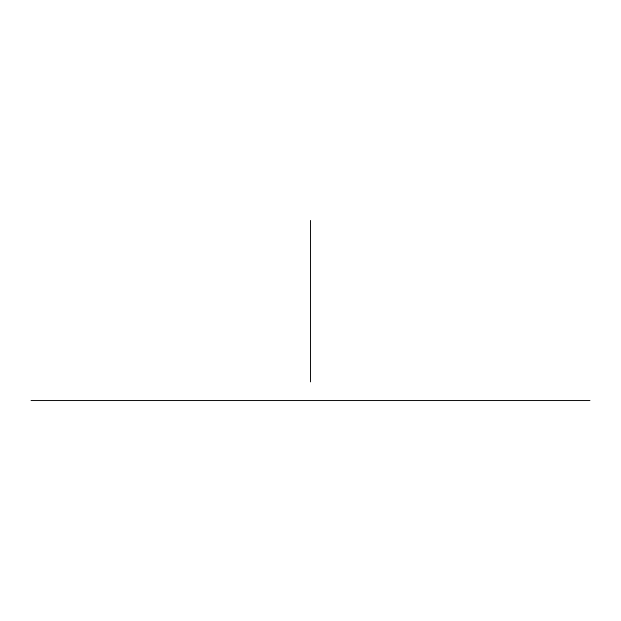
<?xml version="1.0" encoding="UTF-8"?>
<svg xmlns="http://www.w3.org/2000/svg" width="621" height="621" viewBox="0 0 621 621"><rect width="100%" height="100%" fill="white"/><g stroke="black" fill="none" stroke-linecap="round" stroke-linejoin="round"><path stroke-width="0.93" d="M31.05 400.545L589.95 400.545M310.5 220.455L310.5 381.892"/></g></svg>
